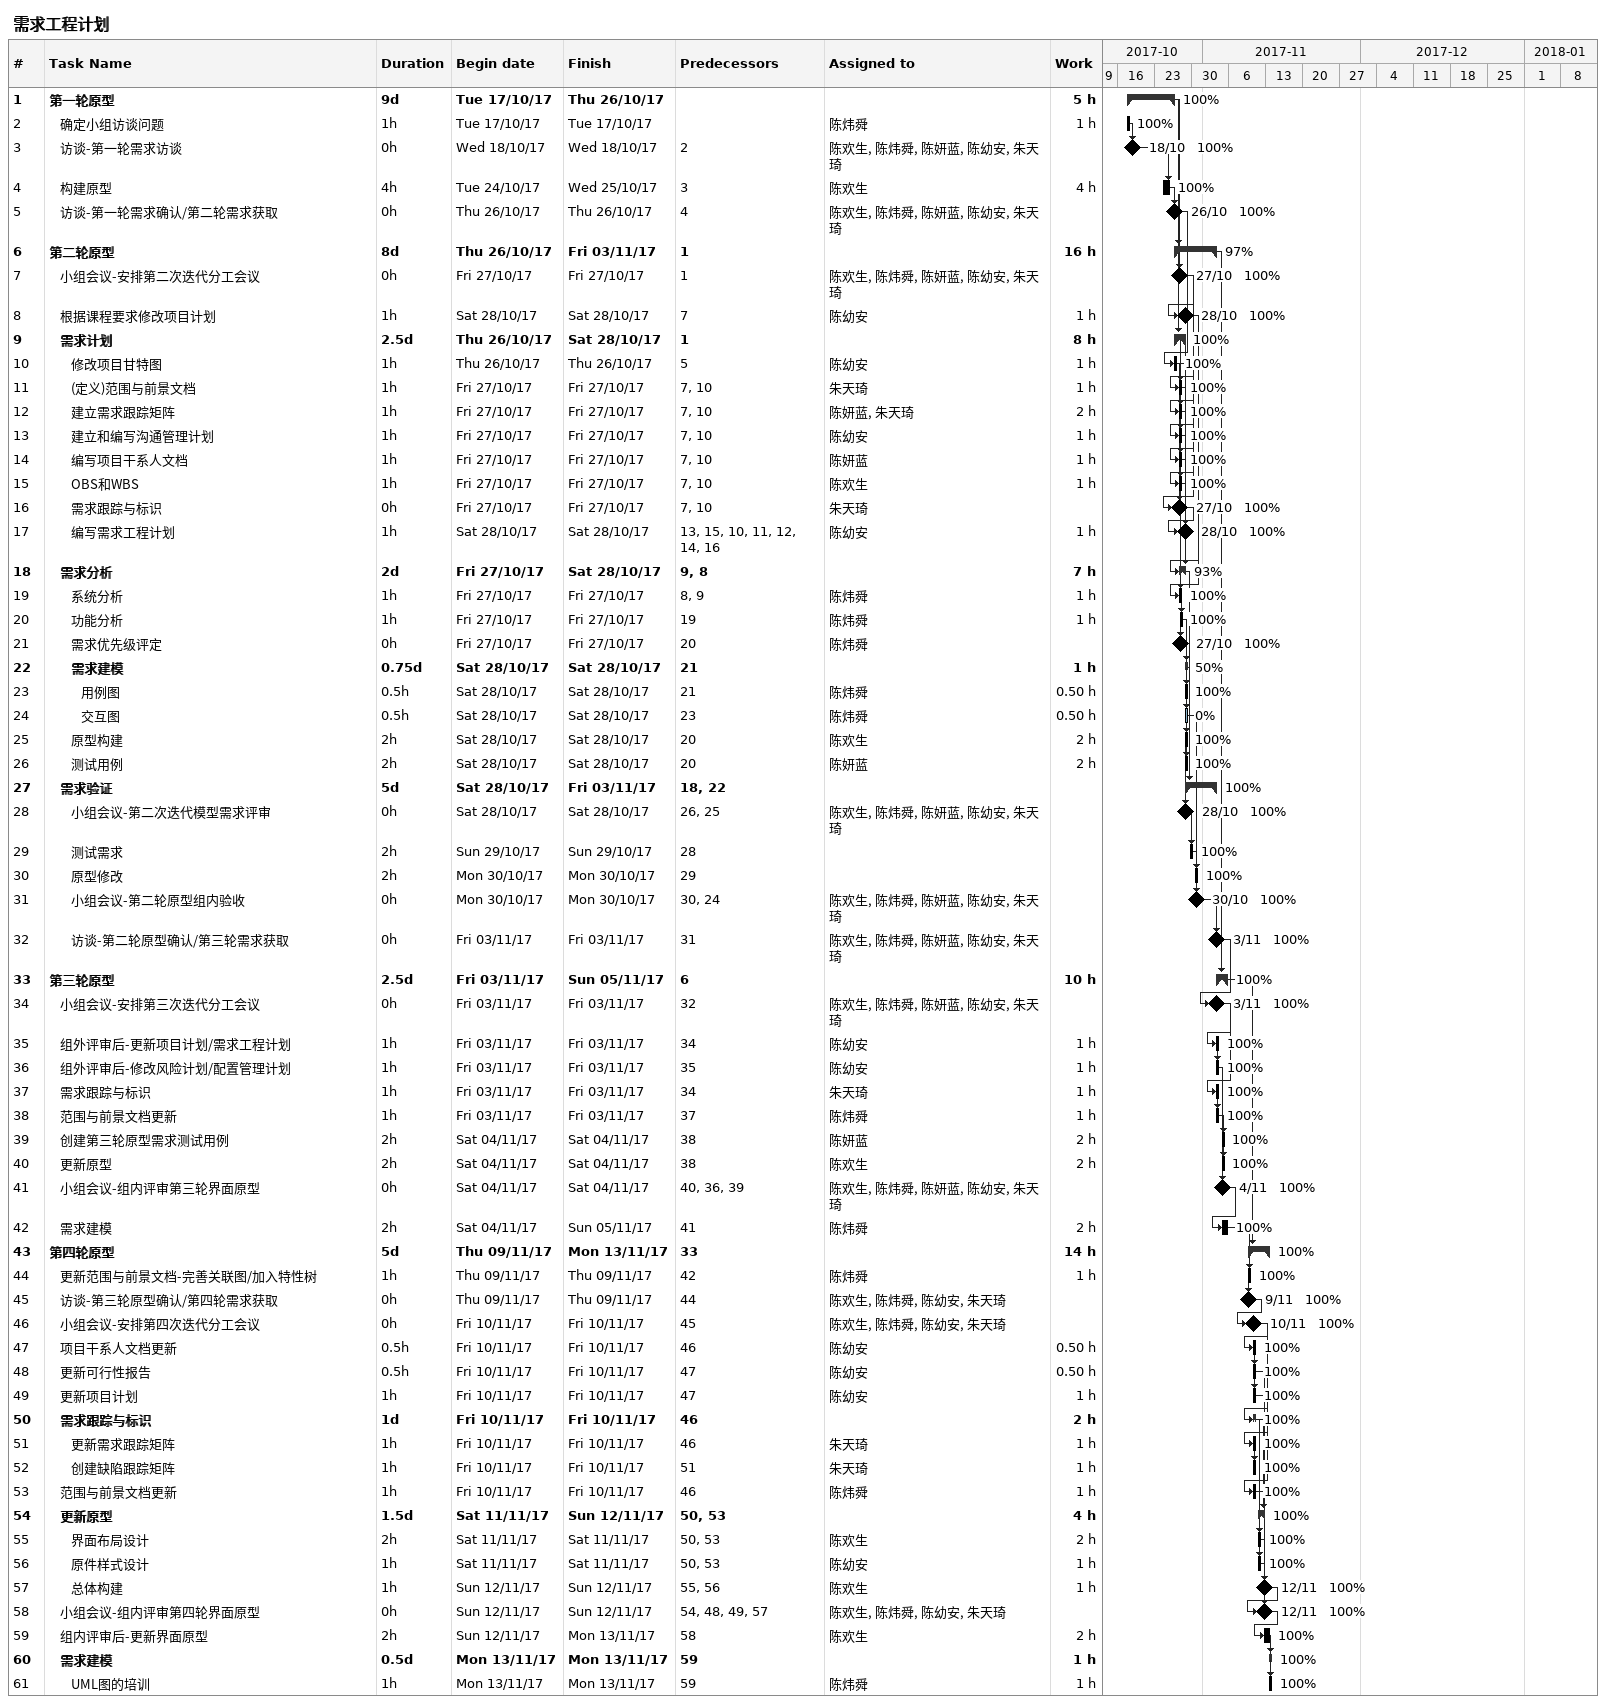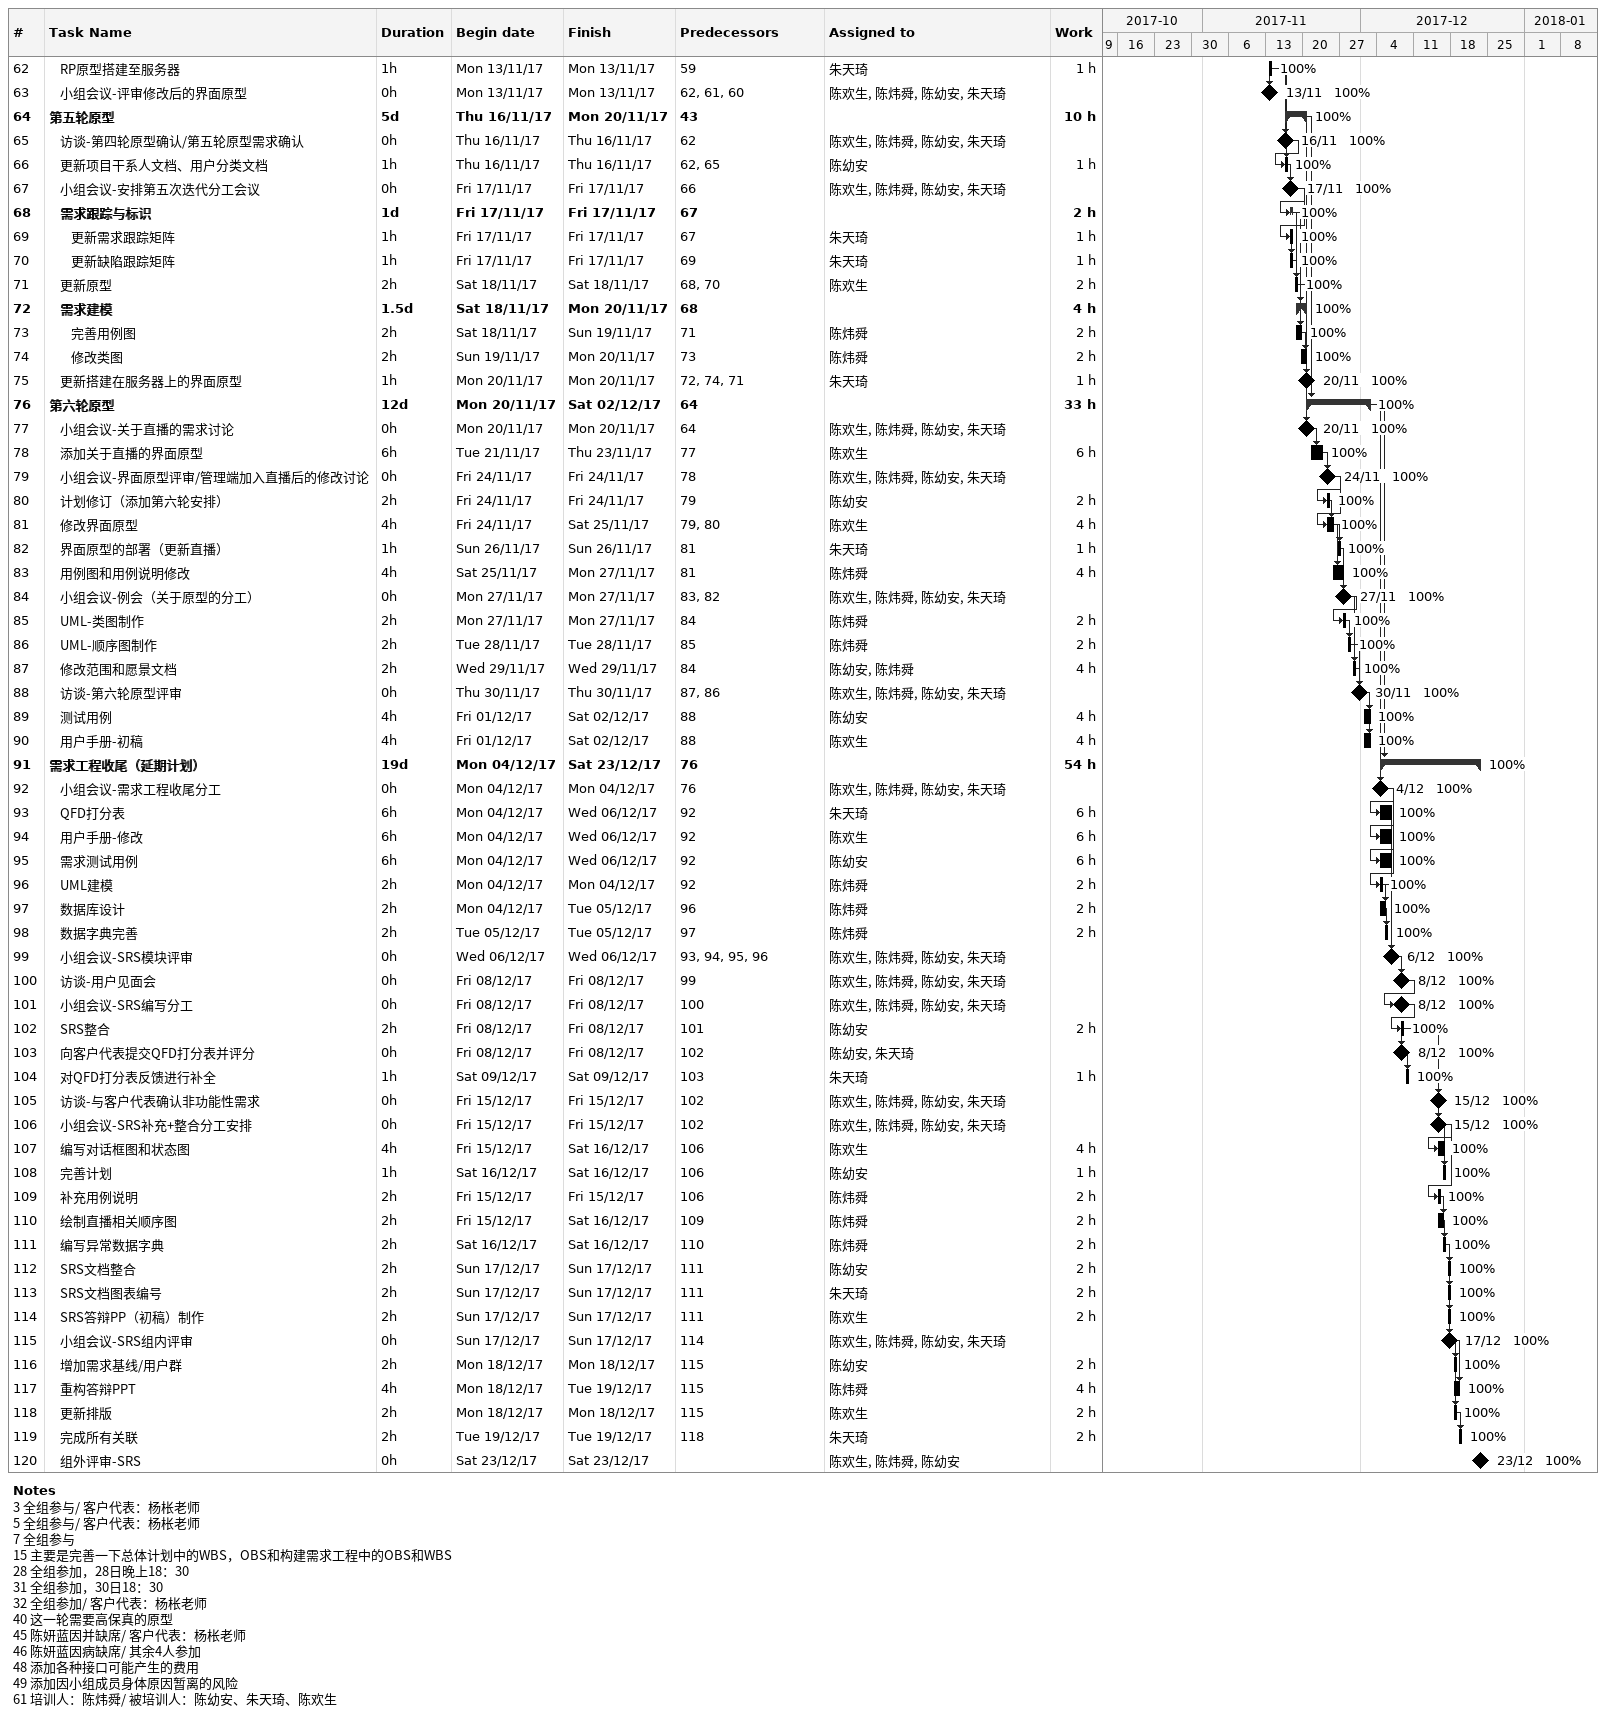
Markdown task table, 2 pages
需求工程计划

| ID | Level | Task | Duration | Start | Finish | Predecessors | Resources | % complete | Work (h) |
|---|---|---|---|---|---|---|---|---|---|
| 1 | 1 | **第一轮原型** | 9d | 2017-10-17 | 2017-10-26 |  |  | 100 | 5 |
| 2 | 2 | 确定小组访谈问题 | 1h | 2017-10-17 | 2017-10-17 |  | 陈炜舜 | 100 | 1 |
| 3 | 2 | 访谈-第一轮需求访谈 | 0h | 2017-10-18 | 2017-10-18 | 2 | 陈欢生, 陈炜舜, 陈妍蓝, 陈幼安, 朱天琦 | 100 |  |
| 4 | 2 | 构建原型 | 4h | 2017-10-24 | 2017-10-25 | 3 | 陈欢生 | 100 | 4 |
| 5 | 2 | 访谈-第一轮需求确认/第二轮需求获取 | 0h | 2017-10-26 | 2017-10-26 | 4 | 陈欢生, 陈炜舜, 陈妍蓝, 陈幼安, 朱天琦 | 100 |  |
| 6 | 1 | **第二轮原型** | 8d | 2017-10-26 | 2017-11-03 | 1 |  | 97 | 16 |
| 7 | 2 | 小组会议-安排第二次迭代分工会议 | 0h | 2017-10-27 | 2017-10-27 | 1 | 陈欢生, 陈炜舜, 陈妍蓝, 陈幼安, 朱天琦 | 100 |  |
| 8 | 2 | 根据课程要求修改项目计划 | 1h | 2017-10-28 | 2017-10-28 | 7 | 陈幼安 | 100 | 1 |
| 9 | 2 | **需求计划** | 2.5d | 2017-10-26 | 2017-10-28 | 1 |  | 100 | 8 |
| 10 | 3 | 修改项目甘特图 | 1h | 2017-10-26 | 2017-10-26 | 5 | 陈幼安 | 100 | 1 |
| 11 | 3 | (定义)范围与前景文档 | 1h | 2017-10-27 | 2017-10-27 | 7, 10 | 朱天琦 | 100 | 1 |
| 12 | 3 | 建立需求跟踪矩阵 | 1h | 2017-10-27 | 2017-10-27 | 7, 10 | 陈妍蓝, 朱天琦 | 100 | 2 |
| 13 | 3 | 建立和编写沟通管理计划 | 1h | 2017-10-27 | 2017-10-27 | 7, 10 | 陈幼安 | 100 | 1 |
| 14 | 3 | 编写项目干系人文档 | 1h | 2017-10-27 | 2017-10-27 | 7, 10 | 陈妍蓝 | 100 | 1 |
| 15 | 3 | OBS和WBS | 1h | 2017-10-27 | 2017-10-27 | 7, 10 | 陈欢生 | 100 | 1 |
| 16 | 3 | 需求跟踪与标识 | 0h | 2017-10-27 | 2017-10-27 | 7, 10 | 朱天琦 | 100 |  |
| 17 | 3 | 编写需求工程计划 | 1h | 2017-10-28 | 2017-10-28 | 13, 15, 10, 11, 12, 14, 16 | 陈幼安 | 100 | 1 |
| 18 | 2 | **需求分析** | 2d | 2017-10-27 | 2017-10-28 | 9, 8 |  | 93 | 7 |
| 19 | 3 | 系统分析 | 1h | 2017-10-27 | 2017-10-27 | 8, 9 | 陈炜舜 | 100 | 1 |
| 20 | 3 | 功能分析 | 1h | 2017-10-27 | 2017-10-27 | 19 | 陈炜舜 | 100 | 1 |
| 21 | 3 | 需求优先级评定 | 0h | 2017-10-27 | 2017-10-27 | 20 | 陈炜舜 | 100 |  |
| 22 | 3 | **需求建模** | 0.75d | 2017-10-28 | 2017-10-28 | 21 |  | 50 | 1 |
| 23 | 4 | 用例图 | 0.5h | 2017-10-28 | 2017-10-28 | 21 | 陈炜舜 | 100 | 0.50 |
| 24 | 4 | 交互图 | 0.5h | 2017-10-28 | 2017-10-28 | 23 | 陈炜舜 | 0 | 0.50 |
| 25 | 3 | 原型构建 | 2h | 2017-10-28 | 2017-10-28 | 20 | 陈欢生 | 100 | 2 |
| 26 | 3 | 测试用例 | 2h | 2017-10-28 | 2017-10-28 | 20 | 陈妍蓝 | 100 | 2 |
| 27 | 2 | **需求验证** | 5d | 2017-10-28 | 2017-11-03 | 18, 22 |  | 100 |  |
| 28 | 3 | 小组会议-第二次迭代模型需求评审 | 0h | 2017-10-28 | 2017-10-28 | 26, 25 | 陈欢生, 陈炜舜, 陈妍蓝, 陈幼安, 朱天琦 | 100 |  |
| 29 | 3 | 测试需求 | 2h | 2017-10-29 | 2017-10-29 | 28 |  | 100 |  |
| 30 | 3 | 原型修改 | 2h | 2017-10-30 | 2017-10-30 | 29 |  | 100 |  |
| 31 | 3 | 小组会议-第二轮原型组内验收 | 0h | 2017-10-30 | 2017-10-30 | 30, 24 | 陈欢生, 陈炜舜, 陈妍蓝, 陈幼安, 朱天琦 | 100 |  |
| 32 | 3 | 访谈-第二轮原型确认/第三轮需求获取 | 0h | 2017-11-03 | 2017-11-03 | 31 | 陈欢生, 陈炜舜, 陈妍蓝, 陈幼安, 朱天琦 | 100 |  |
| 33 | 1 | **第三轮原型** | 2.5d | 2017-11-03 | 2017-11-05 | 6 |  | 100 | 10 |
| 34 | 2 | 小组会议-安排第三次迭代分工会议 | 0h | 2017-11-03 | 2017-11-03 | 32 | 陈欢生, 陈炜舜, 陈妍蓝, 陈幼安, 朱天琦 | 100 |  |
| 35 | 2 | 组外评审后-更新项目计划/需求工程计划 | 1h | 2017-11-03 | 2017-11-03 | 34 | 陈幼安 | 100 | 1 |
| 36 | 2 | 组外评审后-修改风险计划/配置管理计划 | 1h | 2017-11-03 | 2017-11-03 | 35 | 陈幼安 | 100 | 1 |
| 37 | 2 | 需求跟踪与标识 | 1h | 2017-11-03 | 2017-11-03 | 34 | 朱天琦 | 100 | 1 |
| 38 | 2 | 范围与前景文档更新 | 1h | 2017-11-03 | 2017-11-03 | 37 | 陈炜舜 | 100 | 1 |
| 39 | 2 | 创建第三轮原型需求测试用例 | 2h | 2017-11-04 | 2017-11-04 | 38 | 陈妍蓝 | 100 | 2 |
| 40 | 2 | 更新原型 | 2h | 2017-11-04 | 2017-11-04 | 38 | 陈欢生 | 100 | 2 |
| 41 | 2 | 小组会议-组内评审第三轮界面原型 | 0h | 2017-11-04 | 2017-11-04 | 40, 36, 39 | 陈欢生, 陈炜舜, 陈妍蓝, 陈幼安, 朱天琦 | 100 |  |
| 42 | 2 | 需求建模 | 2h | 2017-11-04 | 2017-11-05 | 41 | 陈炜舜 | 100 | 2 |
| 43 | 1 | **第四轮原型** | 5d | 2017-11-09 | 2017-11-13 | 33 |  | 100 | 14 |
| 44 | 2 | 更新范围与前景文档-完善关联图/加入特性树 | 1h | 2017-11-09 | 2017-11-09 | 42 | 陈炜舜 | 100 | 1 |
| 45 | 2 | 访谈-第三轮原型确认/第四轮需求获取 | 0h | 2017-11-09 | 2017-11-09 | 44 | 陈欢生, 陈炜舜, 陈幼安, 朱天琦 | 100 |  |
| 46 | 2 | 小组会议-安排第四次迭代分工会议 | 0h | 2017-11-10 | 2017-11-10 | 45 | 陈欢生, 陈炜舜, 陈幼安, 朱天琦 | 100 |  |
| 47 | 2 | 项目干系人文档更新 | 0.5h | 2017-11-10 | 2017-11-10 | 46 | 陈幼安 | 100 | 0.50 |
| 48 | 2 | 更新可行性报告 | 0.5h | 2017-11-10 | 2017-11-10 | 47 | 陈幼安 | 100 | 0.50 |
| 49 | 2 | 更新项目计划 | 1h | 2017-11-10 | 2017-11-10 | 47 | 陈幼安 | 100 | 1 |
| 50 | 2 | **需求跟踪与标识** | 1d | 2017-11-10 | 2017-11-10 | 46 |  | 100 | 2 |
| 51 | 3 | 更新需求跟踪矩阵 | 1h | 2017-11-10 | 2017-11-10 | 46 | 朱天琦 | 100 | 1 |
| 52 | 3 | 创建缺陷跟踪矩阵 | 1h | 2017-11-10 | 2017-11-10 | 51 | 朱天琦 | 100 | 1 |
| 53 | 2 | 范围与前景文档更新 | 1h | 2017-11-10 | 2017-11-10 | 46 | 陈炜舜 | 100 | 1 |
| 54 | 2 | **更新原型** | 1.5d | 2017-11-11 | 2017-11-12 | 50, 53 |  | 100 | 4 |
| 55 | 3 | 界面布局设计 | 2h | 2017-11-11 | 2017-11-11 | 50, 53 | 陈欢生 | 100 | 2 |
| 56 | 3 | 原件样式设计 | 1h | 2017-11-11 | 2017-11-11 | 50, 53 | 陈幼安 | 100 | 1 |
| 57 | 3 | 总体构建 | 1h | 2017-11-12 | 2017-11-12 | 55, 56 | 陈欢生 | 100 | 1 |
| 58 | 2 | 小组会议-组内评审第四轮界面原型 | 0h | 2017-11-12 | 2017-11-12 | 54, 48, 49, 57 | 陈欢生, 陈炜舜, 陈幼安, 朱天琦 | 100 |  |
| 59 | 2 | 组内评审后-更新界面原型 | 2h | 2017-11-12 | 2017-11-13 | 58 | 陈欢生 | 100 | 2 |
| 60 | 2 | **需求建模** | 0.5d | 2017-11-13 | 2017-11-13 | 59 |  | 100 | 1 |
| 61 | 3 | UML图的培训 | 1h | 2017-11-13 | 2017-11-13 | 59 | 陈炜舜 | 100 | 1 |
| 62 | 2 | RP原型搭建至服务器 | 1h | 2017-11-13 | 2017-11-13 | 59 | 朱天琦 | 100 | 1 |
| 63 | 2 | 小组会议-评审修改后的界面原型 | 0h | 2017-11-13 | 2017-11-13 | 62, 61, 60 | 陈欢生, 陈炜舜, 陈幼安, 朱天琦 | 100 |  |
| 64 | 1 | **第五轮原型** | 5d | 2017-11-16 | 2017-11-20 | 43 |  | 100 | 10 |
| 65 | 2 | 访谈-第四轮原型确认/第五轮原型需求确认 | 0h | 2017-11-16 | 2017-11-16 | 62 | 陈欢生, 陈炜舜, 陈幼安, 朱天琦 | 100 |  |
| 66 | 2 | 更新项目干系人文档、用户分类文档 | 1h | 2017-11-16 | 2017-11-16 | 62, 65 | 陈幼安 | 100 | 1 |
| 67 | 2 | 小组会议-安排第五次迭代分工会议 | 0h | 2017-11-17 | 2017-11-17 | 66 | 陈欢生, 陈炜舜, 陈幼安, 朱天琦 | 100 |  |
| 68 | 2 | **需求跟踪与标识** | 1d | 2017-11-17 | 2017-11-17 | 67 |  | 100 | 2 |
| 69 | 3 | 更新需求跟踪矩阵 | 1h | 2017-11-17 | 2017-11-17 | 67 | 朱天琦 | 100 | 1 |
| 70 | 3 | 更新缺陷跟踪矩阵 | 1h | 2017-11-17 | 2017-11-17 | 69 | 朱天琦 | 100 | 1 |
| 71 | 2 | 更新原型 | 2h | 2017-11-18 | 2017-11-18 | 68, 70 | 陈欢生 | 100 | 2 |
| 72 | 2 | **需求建模** | 1.5d | 2017-11-18 | 2017-11-20 | 68 |  | 100 | 4 |
| 73 | 3 | 完善用例图 | 2h | 2017-11-18 | 2017-11-19 | 71 | 陈炜舜 | 100 | 2 |
| 74 | 3 | 修改类图 | 2h | 2017-11-19 | 2017-11-20 | 73 | 陈炜舜 | 100 | 2 |
| 75 | 2 | 更新搭建在服务器上的界面原型 | 1h | 2017-11-20 | 2017-11-20 | 72, 74, 71 | 朱天琦 | 100 | 1 |
| 76 | 1 | **第六轮原型** | 12d | 2017-11-20 | 2017-12-02 | 64 |  | 100 | 33 |
| 77 | 2 | 小组会议-关于直播的需求讨论 | 0h | 2017-11-20 | 2017-11-20 | 64 | 陈欢生, 陈炜舜, 陈幼安, 朱天琦 | 100 |  |
| 78 | 2 | 添加关于直播的界面原型 | 6h | 2017-11-21 | 2017-11-23 | 77 | 陈欢生 | 100 | 6 |
| 79 | 2 | 小组会议-界面原型评审/管理端加入直播后的修改讨论 | 0h | 2017-11-24 | 2017-11-24 | 78 | 陈欢生, 陈炜舜, 陈幼安, 朱天琦 | 100 |  |
| 80 | 2 | 计划修订（添加第六轮安排） | 2h | 2017-11-24 | 2017-11-24 | 79 | 陈幼安 | 100 | 2 |
| 81 | 2 | 修改界面原型 | 4h | 2017-11-24 | 2017-11-25 | 79, 80 | 陈欢生 | 100 | 4 |
| 82 | 2 | 界面原型的部署（更新直播） | 1h | 2017-11-26 | 2017-11-26 | 81 | 朱天琦 | 100 | 1 |
| 83 | 2 | 用例图和用例说明修改 | 4h | 2017-11-25 | 2017-11-27 | 81 | 陈炜舜 | 100 | 4 |
| 84 | 2 | 小组会议-例会（关于原型的分工） | 0h | 2017-11-27 | 2017-11-27 | 83, 82 | 陈欢生, 陈炜舜, 陈幼安, 朱天琦 | 100 |  |
| 85 | 2 | UML-类图制作 | 2h | 2017-11-27 | 2017-11-27 | 84 | 陈炜舜 | 100 | 2 |
| 86 | 2 | UML-顺序图制作 | 2h | 2017-11-28 | 2017-11-28 | 85 | 陈炜舜 | 100 | 2 |
| 87 | 2 | 修改范围和愿景文档 | 2h | 2017-11-29 | 2017-11-29 | 84 | 陈幼安, 陈炜舜 | 100 | 4 |
| 88 | 2 | 访谈-第六轮原型评审 | 0h | 2017-11-30 | 2017-11-30 | 87, 86 | 陈欢生, 陈炜舜, 陈幼安, 朱天琦 | 100 |  |
| 89 | 2 | 测试用例 | 4h | 2017-12-01 | 2017-12-02 | 88 | 陈幼安 | 100 | 4 |
| 90 | 2 | 用户手册-初稿 | 4h | 2017-12-01 | 2017-12-02 | 88 | 陈欢生 | 100 | 4 |
| 91 | 1 | **需求工程收尾（延期计划）** | 19d | 2017-12-04 | 2017-12-23 | 76 |  | 100 | 54 |
| 92 | 2 | 小组会议-需求工程收尾分工 | 0h | 2017-12-04 | 2017-12-04 | 76 | 陈欢生, 陈炜舜, 陈幼安, 朱天琦 | 100 |  |
| 93 | 2 | QFD打分表 | 6h | 2017-12-04 | 2017-12-06 | 92 | 朱天琦 | 100 | 6 |
| 94 | 2 | 用户手册-修改 | 6h | 2017-12-04 | 2017-12-06 | 92 | 陈欢生 | 100 | 6 |
| 95 | 2 | 需求测试用例 | 6h | 2017-12-04 | 2017-12-06 | 92 | 陈幼安 | 100 | 6 |
| 96 | 2 | UML建模 | 2h | 2017-12-04 | 2017-12-04 | 92 | 陈炜舜 | 100 | 2 |
| 97 | 2 | 数据库设计 | 2h | 2017-12-04 | 2017-12-05 | 96 | 陈炜舜 | 100 | 2 |
| 98 | 2 | 数据字典完善 | 2h | 2017-12-05 | 2017-12-05 | 97 | 陈炜舜 | 100 | 2 |
| 99 | 2 | 小组会议-SRS模块评审 | 0h | 2017-12-06 | 2017-12-06 | 93, 94, 95, 96 | 陈欢生, 陈炜舜, 陈幼安, 朱天琦 | 100 |  |
| 100 | 2 | 访谈-用户见面会 | 0h | 2017-12-08 | 2017-12-08 | 99 | 陈欢生, 陈炜舜, 陈幼安, 朱天琦 | 100 |  |
| 101 | 2 | 小组会议-SRS编写分工 | 0h | 2017-12-08 | 2017-12-08 | 100 | 陈欢生, 陈炜舜, 陈幼安, 朱天琦 | 100 |  |
| 102 | 2 | SRS整合 | 2h | 2017-12-08 | 2017-12-08 | 101 | 陈幼安 | 100 | 2 |
| 103 | 2 | 向客户代表提交QFD打分表并评分 | 0h | 2017-12-08 | 2017-12-08 | 102 | 陈幼安, 朱天琦 | 100 |  |
| 104 | 2 | 对QFD打分表反馈进行补全 | 1h | 2017-12-09 | 2017-12-09 | 103 | 朱天琦 | 100 | 1 |
| 105 | 2 | 访谈-与客户代表确认非功能性需求 | 0h | 2017-12-15 | 2017-12-15 | 102 | 陈欢生, 陈炜舜, 陈幼安, 朱天琦 | 100 |  |
| 106 | 2 | 小组会议-SRS补充+整合分工安排 | 0h | 2017-12-15 | 2017-12-15 | 102 | 陈欢生, 陈炜舜, 陈幼安, 朱天琦 | 100 |  |
| 107 | 2 | 编写对话框图和状态图 | 4h | 2017-12-15 | 2017-12-16 | 106 | 陈欢生 | 100 | 4 |
| 108 | 2 | 完善计划 | 1h | 2017-12-16 | 2017-12-16 | 106 | 陈幼安 | 100 | 1 |
| 109 | 2 | 补充用例说明 | 2h | 2017-12-15 | 2017-12-15 | 106 | 陈炜舜 | 100 | 2 |
| 110 | 2 | 绘制直播相关顺序图 | 2h | 2017-12-15 | 2017-12-16 | 109 | 陈炜舜 | 100 | 2 |
| 111 | 2 | 编写异常数据字典 | 2h | 2017-12-16 | 2017-12-16 | 110 | 陈炜舜 | 100 | 2 |
| 112 | 2 | SRS文档整合 | 2h | 2017-12-17 | 2017-12-17 | 111 | 陈幼安 | 100 | 2 |
| 113 | 2 | SRS文档图表编号 | 2h | 2017-12-17 | 2017-12-17 | 111 | 朱天琦 | 100 | 2 |
| 114 | 2 | SRS答辩PP（初稿）制作 | 2h | 2017-12-17 | 2017-12-17 | 111 | 陈欢生 | 100 | 2 |
| 115 | 2 | 小组会议-SRS组内评审 | 0h | 2017-12-17 | 2017-12-17 | 114 | 陈欢生, 陈炜舜, 陈幼安, 朱天琦 | 100 |  |
| 116 | 2 | 增加需求基线/用户群 | 2h | 2017-12-18 | 2017-12-18 | 115 | 陈幼安 | 100 | 2 |
| 117 | 2 | 重构答辩PPT | 4h | 2017-12-18 | 2017-12-19 | 115 | 陈炜舜 | 100 | 4 |
| 118 | 2 | 更新排版 | 2h | 2017-12-18 | 2017-12-18 | 115 | 陈欢生 | 100 | 2 |
| 119 | 2 | 完成所有关联 | 2h | 2017-12-19 | 2017-12-19 | 118 | 朱天琦 | 100 | 2 |
| 120 | 2 | 组外评审-SRS | 0h | 2017-12-23 | 2017-12-23 |  | 陈欢生, 陈炜舜, 陈幼安 | 100 |  |

Notes
- 3: 全组参与 / 客户代表：杨枨老师
- 5: 全组参与 / 客户代表：杨枨老师
- 7: 全组参与
- 15: 主要是完善一下总体计划中的WBS，OBS和构建需求工程中的OBS和WBS
- 28: 全组参加，28日晚上18：30
- 31: 全组参加，30日18：30
- 32: 全组参加 / 客户代表：杨枨老师
- 40: 这一轮需要高保真的原型
- 45: 陈妍蓝因并缺席 / 客户代表：杨枨老师
- 46: 陈妍蓝因病缺席 / 其余4人参加
- 48: 添加各种接口可能产生的费用
- 49: 添加因小组成员身体原因暂离的风险
- 61: 培训人：陈炜舜 / 被培训人：陈幼安、朱天琦、陈欢生
